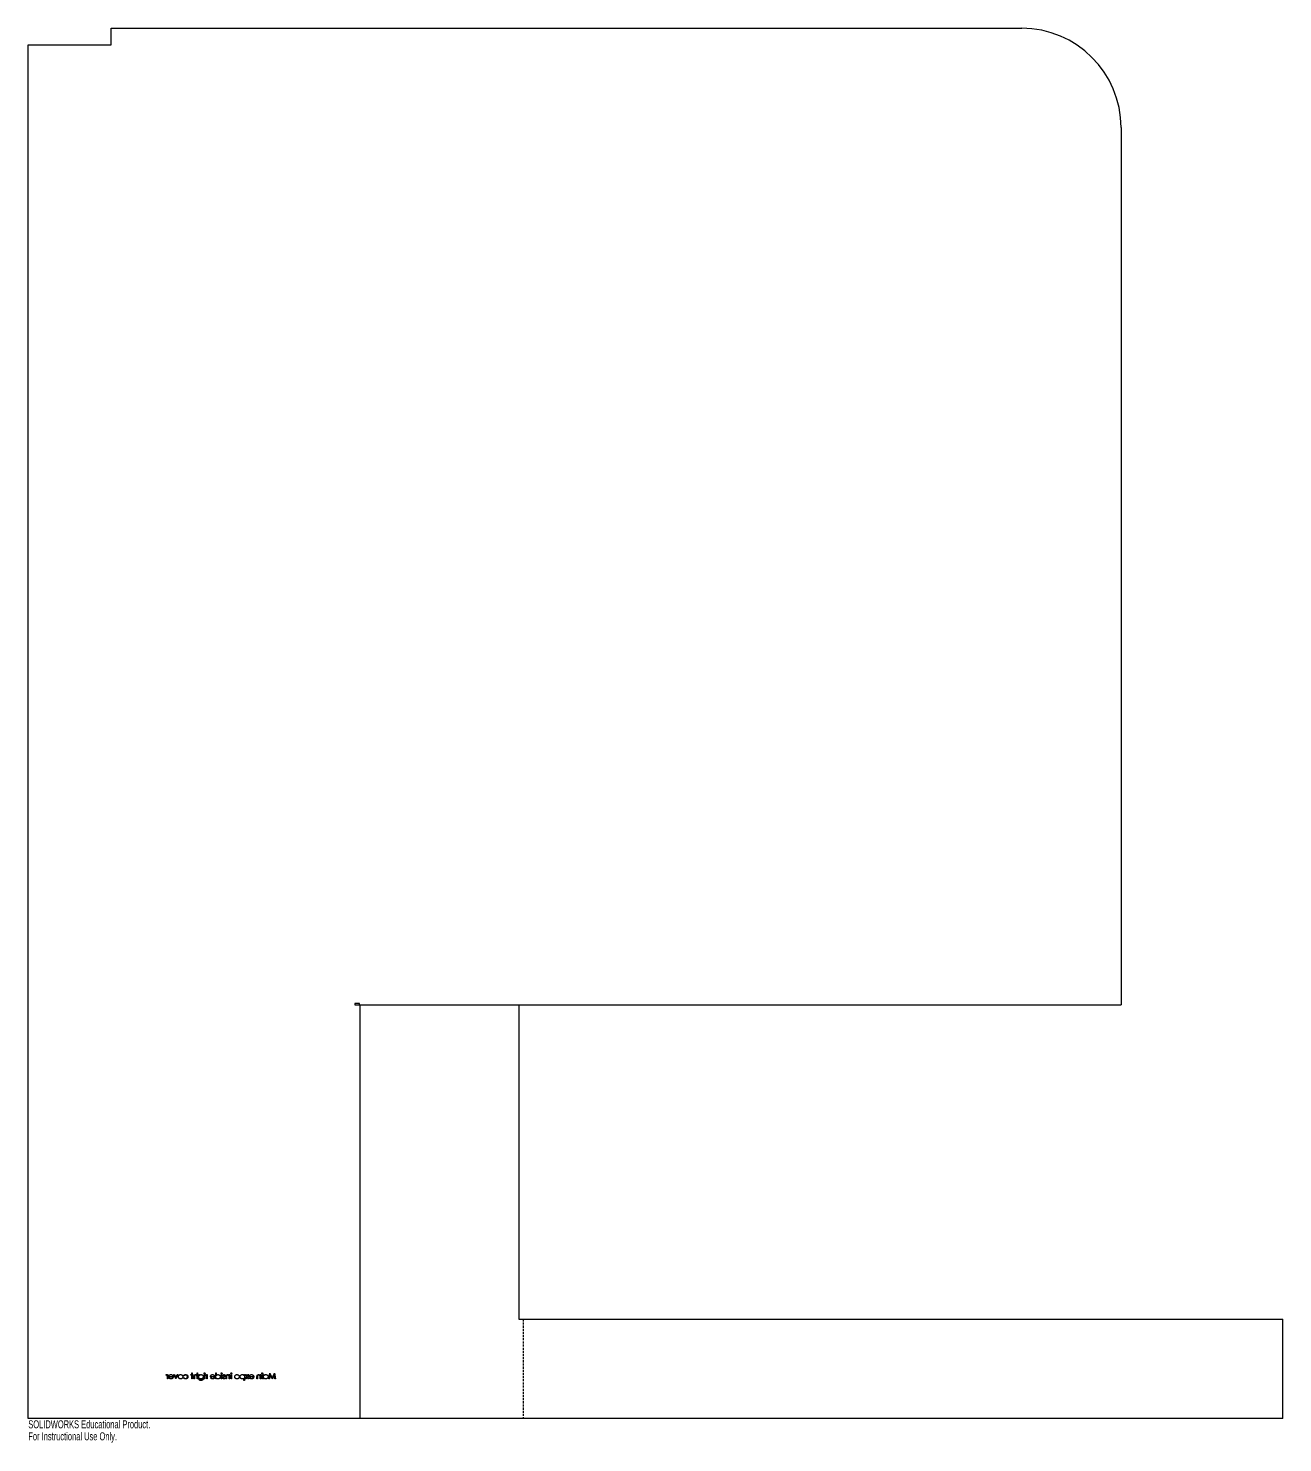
# Model space of a CAD drawing. Header units: millimetres. Extents: x -660 to 98, y -15 to 840.
import ezdxf

# ---------------------------------------------------------------- set-up
doc = ezdxf.new("R2010")
doc.units = ezdxf.units.MM
doc.linetypes.add('HIDDEN', pattern=[1.905, 1.27, -0.635])
doc.styles.add('SLDTEXTSTYLE0', font='TXT', dxfattribs={"width": 0.7})

msp = doc.modelspace()

# ---------------------------------------------------------------- linework, layer by layer
at = {"color": 7, "linetype": 'Continuous', "lineweight": 25}
for p, q in [((-610, 830), (-610, 840)), ((-610, 840), (-60, 840)), ((-660, 0), (-660, 830)), ((-660, 830), (-610, 830)), ((0, 780), (0, 250)), ((-460, 250.75), (-462.75, 250.75)), ((-462.75, 250.75), (-462.75, 250)), ((-462.75, 250), (0, 250)), ((-460, 250), (-460, 250.75)), ((-363.68, 250), (-363.68, 60)), ((-363.68, 60), (97.64, 60)), ((97.64, 0), (97.64, 60)), ((-576.71, 26.24), (-576.88, 26.51)), ((-575.98, 26.55), (-575.67, 26.55)), ((-575.98, 26.18), (-575.98, 26.55)), ((-575.67, 26.55), (-575.67, 24)), ((-572.08, 26.55), (-571.74, 26.55)), ((-570.91, 24), (-572.08, 26.55)), ((-571.74, 26.55), (-570.89, 24.69)), ((-570.89, 24.69), (-570.04, 26.55)), ((-569.7, 26.55), (-570.87, 24)), ((-570.04, 26.55), (-569.7, 26.55)), ((-565.89, 25.84), (-566.16, 26)), ((-561.76, 26.55), (-561.31, 26.55)), ((-561.76, 26.24), (-561.76, 26.55)), ((-561.31, 26.24), (-561.76, 26.24)), ((-561.31, 27.59), (-561, 27.59)), ((-561.31, 26.55), (-561.31, 27.59)), ((-561.31, 24), (-561.31, 26.24)), ((-561, 27.59), (-561, 26.55)), ((-561, 26.55), (-560.55, 26.55)), ((-561, 26.24), (-561, 24)), ((-560.55, 26.24), (-561, 26.24)), ((-560.55, 26.55), (-560.55, 26.24)), ((-558.04, 27.59), (-557.72, 27.59)), ((-558.04, 26.07), (-558.04, 27.59)), ((-557.72, 27.59), (-557.72, 24)), ((-557, 26.55), (-556.69, 26.55)), ((-557, 24.53), (-557, 26.55)), ((-556.69, 26.55), (-556.69, 26.11)), ((-553.68, 26.55), (-553.37, 26.55)), ((-553.68, 24), (-553.68, 26.55)), ((-553.37, 26.55), (-553.37, 24)), ((-552.93, 26.24), (-553.1, 26.51)), ((-552.2, 26.55), (-551.89, 26.55)), ((-552.2, 26.18), (-552.2, 26.55)), ((-551.89, 26.55), (-551.89, 24)), ((-546.77, 24), (-546.77, 27.59)), ((-546.77, 27.59), (-546.46, 27.59)), ((-546.46, 27.59), (-546.46, 26.06)), ((-543.41, 26.55), (-543.09, 26.55)), ((-543.41, 24), (-543.41, 26.55)), ((-543.09, 26.55), (-543.09, 24)), ((-542.25, 26.02), (-542.46, 26.24)), ((-538.61, 26.55), (-538.29, 26.55)), ((-538.61, 26.09), (-538.61, 26.55)), ((-538.29, 26.55), (-538.29, 24)), ((-537.53, 26.55), (-537.21, 26.55)), ((-537.53, 24), (-537.53, 26.55)), ((-537.21, 26.55), (-537.21, 24)), ((-529.72, 26.55), (-529.41, 26.55)), ((-529.72, 26.08), (-529.72, 26.55)), ((-529.41, 26.55), (-529.41, 23.05)), ((-528.91, 26.55), (-528.54, 26.55)), ((-528.07, 25.37), (-528.91, 26.55)), ((-528.54, 26.55), (-527.88, 25.63)), ((-527.88, 25.63), (-527.22, 26.55)), ((-526.85, 26.55), (-527.69, 25.37)), ((-527.22, 26.55), (-526.85, 26.55)), ((-519.94, 26.55), (-519.62, 26.55)), ((-519.94, 26.09), (-519.94, 26.55)), ((-519.62, 26.55), (-519.62, 24)), ((-518.86, 26.55), (-518.55, 26.55)), ((-518.86, 24), (-518.86, 26.55)), ((-518.55, 26.55), (-518.55, 24)), ((-517.87, 24), (-517.87, 26.55)), ((-517.87, 26.55), (-517.56, 26.55)), ((-517.56, 26.55), (-517.56, 26.08)), ((-514.64, 24), (-514.18, 27.5)), ((-513.99, 26.52), (-514.33, 24)), ((-514.18, 27.5), (-514.13, 27.5)), ((-514.13, 27.5), (-512.69, 24.63)), ((-512.73, 24), (-513.99, 26.52)), ((-512.69, 24.63), (-511.25, 27.5)), ((-511.39, 26.52), (-512.66, 24)), ((-511.06, 24), (-511.39, 26.52)), ((-511.25, 27.5), (-511.2, 27.5)), ((-511.2, 27.5), (-510.74, 24)), ((-575.98, 24), (-575.98, 24.86)), ((-575.67, 24), (-575.98, 24)), ((-572.84, 25.21), (-575.13, 25.21)), ((-575, 24.66), (-574.72, 24.8)), ((-570.87, 24), (-570.91, 24)), ((-566.16, 24.54), (-565.89, 24.72)), ((-561, 24), (-561.31, 24)), ((-559.96, 24), (-559.96, 25.3)), ((-559.65, 24), (-559.96, 24)), ((-559.65, 25.2), (-559.65, 24)), ((-558.04, 24), (-558.04, 24.92)), ((-557.72, 24), (-558.04, 24)), ((-556.69, 24.49), (-556.69, 24.35)), ((-554.71, 23.82), (-554.4, 23.82)), ((-553.37, 24), (-553.68, 24)), ((-552.2, 24), (-552.2, 24.86)), ((-551.89, 24), (-552.2, 24)), ((-547.71, 25.21), (-550, 25.21)), ((-549.87, 24.66), (-549.59, 24.8)), ((-546.46, 24), (-546.77, 24)), ((-546.46, 24.44), (-546.46, 24)), ((-543.09, 24), (-543.41, 24)), ((-541.24, 24.54), (-541.03, 24.3)), ((-540.54, 24), (-540.54, 25.3)), ((-540.22, 24), (-540.54, 24)), ((-540.22, 25.2), (-540.22, 24)), ((-538.61, 24), (-538.61, 24.92)), ((-538.29, 24), (-538.61, 24)), ((-537.21, 24), (-537.53, 24)), ((-529.72, 23.05), (-529.72, 24.46)), ((-529.41, 23.05), (-529.72, 23.05)), ((-529.05, 24), (-528.07, 25.37)), ((-528.67, 24), (-529.05, 24)), ((-527.88, 25.11), (-528.67, 24)), ((-527.09, 24), (-527.88, 25.11)), ((-527.69, 25.37), (-526.71, 24)), ((-526.71, 24), (-527.09, 24)), ((-524.16, 25.21), (-526.45, 25.21)), ((-526.31, 24.66), (-526.03, 24.8)), ((-521.87, 24), (-521.87, 25.3)), ((-521.55, 24), (-521.87, 24)), ((-521.55, 25.2), (-521.55, 24)), ((-519.94, 24), (-519.94, 24.92)), ((-519.62, 24), (-519.94, 24)), ((-518.55, 24), (-518.86, 24)), ((-517.56, 24), (-517.87, 24)), ((-517.56, 24.44), (-517.56, 24)), ((-514.33, 24), (-514.64, 24)), ((-512.66, 24), (-512.73, 24)), ((-510.74, 24), (-511.06, 24)), ((97.64, 0), (-660, 0))]:
    msp.add_line(p, q, dxfattribs=at)
at = {"color": 7, "linetype": 'Continuous'}
msp.add_line((-459.84, 250), (-459.84, 0), dxfattribs=at)
at = {"color": 7, "linetype": 'HIDDEN'}
msp.add_line((-361.02, 60), (-361.02, 0), dxfattribs=at)
at = {"color": 7, "linetype": 'Continuous', "lineweight": 25}
msp.add_arc((-60, 780), 60, 0, 90, dxfattribs=at)
for points, knots in [([(-576.88, 26.51), (-576.84, 26.54), (-576.75, 26.58), (-576.65, 26.6), (-576.61, 26.6)], [0, 0, 0, 0, 0.536477, 1, 1, 1, 1]), ([(-576.55, 26.29), (-576.57, 26.29), (-576.63, 26.28), (-576.68, 26.25), (-576.71, 26.24)], [0, 0, 0, 0, 0.43977, 1, 1, 1, 1]), ([(-576.61, 26.6), (-576.55, 26.6), (-576.47, 26.59), (-576.36, 26.54), (-576.28, 26.5), (-576.2, 26.44), (-576.09, 26.34), (-576.03, 26.25), (-575.98, 26.18)], [0, 0, 0, 0, 0.213886, 0.324683, 0.439459, 0.561633, 0.693888, 1, 1, 1, 1]), ([(-576.04, 25.73), (-576.05, 25.78), (-576.07, 25.84), (-576.1, 25.92), (-576.13, 25.98), (-576.16, 26.03), (-576.19, 26.07), (-576.22, 26.12), (-576.26, 26.16), (-576.32, 26.21), (-576.42, 26.27), (-576.5, 26.29), (-576.55, 26.29)], [0, 0, 0, 0, 0.171717, 0.250668, 0.325882, 0.396881, 0.463575, 0.52807, 0.589688, 0.704809, 0.808662, 1, 1, 1, 1]), ([(-575.98, 24.86), (-575.98, 24.96), (-575.99, 25.1), (-575.99, 25.29), (-576, 25.4), (-576, 25.5), (-576.02, 25.61), (-576.03, 25.69), (-576.04, 25.73)], [0, 0, 0, 0, 0.343762, 0.491834, 0.624109, 0.7414, 0.843062, 1, 1, 1, 1]), ([(-575.13, 25.21), (-575.13, 25.29), (-575.12, 25.42), (-575.09, 25.58), (-575.06, 25.7), (-575.02, 25.81), (-574.96, 25.94), (-574.9, 26.04), (-574.85, 26.1)], [0, 0, 0, 0, 0.270382, 0.39846, 0.52275, 0.643826, 0.763745, 1, 1, 1, 1]), ([(-574.85, 26.1), (-574.79, 26.18), (-574.69, 26.29), (-574.53, 26.41), (-574.4, 26.48), (-574.27, 26.53), (-574.08, 26.59), (-573.93, 26.6), (-573.82, 26.6)], [0, 0, 0, 0, 0.255257, 0.377248, 0.497742, 0.61812, 0.740967, 1, 1, 1, 1]), ([(-573.82, 26.6), (-573.72, 26.6), (-573.58, 26.59), (-573.39, 26.54), (-573.26, 26.48), (-573.14, 26.42), (-572.98, 26.3), (-572.88, 26.2), (-572.82, 26.12)], [0, 0, 0, 0, 0.260241, 0.383675, 0.50466, 0.625357, 0.746411, 1, 1, 1, 1]), ([(-572.82, 26.12), (-572.78, 26.06), (-572.71, 25.97), (-572.64, 25.83), (-572.6, 25.72), (-572.57, 25.61), (-572.54, 25.46), (-572.53, 25.35), (-572.53, 25.27)], [0, 0, 0, 0, 0.253422, 0.376704, 0.499449, 0.622572, 0.746232, 1, 1, 1, 1]), ([(-569.34, 25.27), (-569.34, 25.35), (-569.33, 25.48), (-569.3, 25.64), (-569.26, 25.76), (-569.21, 25.87), (-569.13, 26.02), (-569.05, 26.12), (-568.99, 26.18)], [0, 0, 0, 0, 0.255435, 0.378632, 0.501466, 0.623494, 0.746166, 1, 1, 1, 1]), ([(-568.99, 26.18), (-568.93, 26.25), (-568.83, 26.34), (-568.68, 26.44), (-568.56, 26.5), (-568.43, 26.54), (-568.25, 26.59), (-568.11, 26.6), (-568.02, 26.6)], [0, 0, 0, 0, 0.253129, 0.375307, 0.496196, 0.617866, 0.741668, 1, 1, 1, 1]), ([(-568.02, 26.6), (-567.93, 26.6), (-567.79, 26.59), (-567.61, 26.54), (-567.48, 26.5), (-567.36, 26.44), (-567.21, 26.34), (-567.11, 26.25), (-567.05, 26.18)], [0, 0, 0, 0, 0.258712, 0.382089, 0.503564, 0.625181, 0.747287, 1, 1, 1, 1]), ([(-567.05, 26.18), (-566.99, 26.11), (-566.91, 26.01), (-566.83, 25.87), (-566.78, 25.76), (-566.74, 25.64), (-566.71, 25.48), (-566.7, 25.35), (-566.7, 25.27)], [0, 0, 0, 0, 0.253759, 0.377286, 0.498912, 0.621321, 0.744762, 1, 1, 1, 1]), ([(-566.16, 26), (-566.12, 26.06), (-566.06, 26.15), (-565.96, 26.25), (-565.88, 26.32), (-565.79, 26.38), (-565.69, 26.43), (-565.59, 26.48), (-565.48, 26.52), (-565.36, 26.56), (-565.19, 26.59), (-565.07, 26.6), (-564.99, 26.6)], [0, 0, 0, 0, 0.158563, 0.234587, 0.309802, 0.386398, 0.466024, 0.549934, 0.637951, 0.72809, 0.817919, 1, 1, 1, 1]), ([(-564.96, 26.29), (-565.06, 26.29), (-565.19, 26.27), (-565.37, 26.23), (-565.49, 26.18), (-565.6, 26.11), (-565.75, 26.01), (-565.84, 25.91), (-565.89, 25.84)], [0, 0, 0, 0, 0.26153, 0.385391, 0.506636, 0.626494, 0.747416, 1, 1, 1, 1]), ([(-564.99, 26.6), (-564.92, 26.6), (-564.82, 26.59), (-564.69, 26.58), (-564.6, 26.56), (-564.51, 26.53), (-564.42, 26.5), (-564.34, 26.47), (-564.25, 26.42), (-564.18, 26.38), (-564.1, 26.33), (-564.03, 26.27), (-563.96, 26.21), (-563.9, 26.15), (-563.84, 26.08), (-563.79, 26.01), (-563.74, 25.94), (-563.7, 25.86), (-563.66, 25.78), (-563.63, 25.69), (-563.6, 25.61), (-563.58, 25.52), (-563.56, 25.4), (-563.55, 25.32), (-563.55, 25.26)], [0, 0, 0, 0, 0.090405, 0.134022, 0.177193, 0.219957, 0.262249, 0.304554, 0.346762, 0.38863, 0.430157, 0.470985, 0.511317, 0.551813, 0.592449, 0.633145, 0.67459, 0.715827, 0.756474, 0.796993, 0.837169, 0.877364, 0.917864, 1, 1, 1, 1]), ([(-563.87, 25.28), (-563.87, 25.35), (-563.88, 25.45), (-563.91, 25.58), (-563.95, 25.67), (-563.99, 25.76), (-564.04, 25.84), (-564.11, 25.92), (-564.18, 25.99), (-564.26, 26.06), (-564.35, 26.12), (-564.44, 26.17), (-564.53, 26.21), (-564.63, 26.25), (-564.78, 26.28), (-564.89, 26.28), (-564.96, 26.29)], [0, 0, 0, 0, 0.122282, 0.181243, 0.239687, 0.298403, 0.358078, 0.419262, 0.482458, 0.54645, 0.609183, 0.671752, 0.734538, 0.798031, 0.863079, 1, 1, 1, 1]), ([(-559.96, 25.3), (-559.97, 25.38), (-559.96, 25.5), (-559.95, 25.65), (-559.94, 25.75), (-559.92, 25.84), (-559.91, 25.93), (-559.88, 26), (-559.85, 26.09), (-559.8, 26.18), (-559.72, 26.29), (-559.63, 26.38), (-559.53, 26.46), (-559.41, 26.52), (-559.24, 26.58), (-559.1, 26.6), (-559.01, 26.6)], [0, 0, 0, 0, 0.132087, 0.191021, 0.24592, 0.296224, 0.341952, 0.384088, 0.422136, 0.493304, 0.563206, 0.63308, 0.704503, 0.776546, 0.848845, 1, 1, 1, 1]), ([(-559.61, 25.78), (-559.62, 25.75), (-559.63, 25.7), (-559.64, 25.63), (-559.64, 25.56), (-559.65, 25.48), (-559.65, 25.36), (-559.65, 25.27), (-559.65, 25.2)], [0, 0, 0, 0, 0.158532, 0.259944, 0.376688, 0.510129, 0.657859, 1, 1, 1, 1]), ([(-558.95, 26.29), (-559.03, 26.29), (-559.15, 26.27), (-559.3, 26.22), (-559.39, 26.16), (-559.47, 26.09), (-559.55, 25.97), (-559.59, 25.86), (-559.61, 25.78)], [0, 0, 0, 0, 0.270113, 0.390134, 0.505621, 0.620362, 0.738046, 1, 1, 1, 1]), ([(-559.01, 26.6), (-558.92, 26.6), (-558.78, 26.58), (-558.6, 26.53), (-558.48, 26.47), (-558.36, 26.4), (-558.2, 26.27), (-558.1, 26.16), (-558.04, 26.07)], [0, 0, 0, 0, 0.240031, 0.358466, 0.477445, 0.599316, 0.726004, 1, 1, 1, 1]), ([(-558.08, 25.61), (-558.1, 25.66), (-558.12, 25.72), (-558.16, 25.81), (-558.2, 25.87), (-558.24, 25.93), (-558.29, 25.99), (-558.35, 26.04), (-558.4, 26.09), (-558.46, 26.14), (-558.53, 26.18), (-558.59, 26.21), (-558.66, 26.24), (-558.73, 26.26), (-558.83, 26.28), (-558.9, 26.29), (-558.95, 26.29)], [0, 0, 0, 0, 0.123949, 0.184879, 0.245732, 0.307228, 0.369424, 0.432255, 0.497343, 0.56215, 0.625757, 0.687484, 0.749637, 0.810916, 0.873306, 1, 1, 1, 1]), ([(-556.69, 26.11), (-556.62, 26.19), (-556.51, 26.31), (-556.34, 26.43), (-556.21, 26.49), (-556.09, 26.54), (-555.91, 26.59), (-555.77, 26.6), (-555.68, 26.6)], [0, 0, 0, 0, 0.283671, 0.410856, 0.529641, 0.645245, 0.761238, 1, 1, 1, 1]), ([(-555.68, 26.6), (-555.62, 26.6), (-555.53, 26.59), (-555.42, 26.58), (-555.34, 26.56), (-555.26, 26.53), (-555.18, 26.5), (-555.1, 26.46), (-555.02, 26.42), (-554.94, 26.38), (-554.87, 26.33), (-554.8, 26.27), (-554.74, 26.21), (-554.68, 26.15), (-554.63, 26.09), (-554.58, 26.02), (-554.53, 25.94), (-554.49, 25.86), (-554.45, 25.79), (-554.42, 25.71), (-554.4, 25.62), (-554.38, 25.54), (-554.36, 25.43), (-554.36, 25.34), (-554.36, 25.28)], [0, 0, 0, 0, 0.082554, 0.123772, 0.164784, 0.205935, 0.247533, 0.289677, 0.332567, 0.37545, 0.417751, 0.459447, 0.500927, 0.54239, 0.583775, 0.625524, 0.66783, 0.710122, 0.751509, 0.79279, 0.833842, 0.874931, 0.916095, 1, 1, 1, 1]), ([(-553.82, 27.36), (-553.82, 27.4), (-553.81, 27.45), (-553.77, 27.51), (-553.73, 27.55), (-553.69, 27.59), (-553.62, 27.62), (-553.56, 27.63), (-553.52, 27.63)], [0, 0, 0, 0, 0.24077, 0.361368, 0.48802, 0.615659, 0.741716, 1, 1, 1, 1]), ([(-553.52, 27.09), (-553.56, 27.09), (-553.62, 27.1), (-553.69, 27.14), (-553.73, 27.17), (-553.77, 27.21), (-553.81, 27.27), (-553.82, 27.33), (-553.82, 27.36)], [0, 0, 0, 0, 0.25985, 0.386671, 0.515083, 0.642503, 0.762454, 1, 1, 1, 1]), ([(-553.52, 27.63), (-553.49, 27.63), (-553.43, 27.62), (-553.36, 27.59), (-553.32, 27.55), (-553.28, 27.51), (-553.24, 27.45), (-553.23, 27.4), (-553.23, 27.36)], [0, 0, 0, 0, 0.255106, 0.381885, 0.510255, 0.636563, 0.757851, 1, 1, 1, 1]), ([(-553.23, 27.36), (-553.23, 27.33), (-553.24, 27.27), (-553.28, 27.21), (-553.32, 27.17), (-553.36, 27.14), (-553.43, 27.1), (-553.49, 27.09), (-553.52, 27.09)], [0, 0, 0, 0, 0.238915, 0.359557, 0.486635, 0.615787, 0.743339, 1, 1, 1, 1]), ([(-553.1, 26.51), (-553.05, 26.54), (-552.97, 26.58), (-552.87, 26.6), (-552.83, 26.6)], [0, 0, 0, 0, 0.536477, 1, 1, 1, 1]), ([(-552.77, 26.29), (-552.79, 26.29), (-552.85, 26.28), (-552.9, 26.25), (-552.93, 26.24)], [0, 0, 0, 0, 0.43977, 1, 1, 1, 1]), ([(-552.83, 26.6), (-552.77, 26.6), (-552.68, 26.59), (-552.58, 26.54), (-552.5, 26.5), (-552.42, 26.44), (-552.31, 26.34), (-552.24, 26.25), (-552.2, 26.18)], [0, 0, 0, 0, 0.213886, 0.324683, 0.439459, 0.561633, 0.693888, 1, 1, 1, 1]), ([(-552.26, 25.73), (-552.27, 25.78), (-552.29, 25.84), (-552.32, 25.92), (-552.35, 25.98), (-552.38, 26.03), (-552.41, 26.07), (-552.44, 26.12), (-552.48, 26.16), (-552.54, 26.21), (-552.64, 26.27), (-552.71, 26.29), (-552.77, 26.29)], [0, 0, 0, 0, 0.171717, 0.250668, 0.325882, 0.396881, 0.463575, 0.52807, 0.589688, 0.704809, 0.808662, 1, 1, 1, 1]), ([(-552.2, 24.86), (-552.2, 24.96), (-552.2, 25.1), (-552.21, 25.29), (-552.22, 25.4), (-552.22, 25.5), (-552.23, 25.61), (-552.25, 25.69), (-552.26, 25.73)], [0, 0, 0, 0, 0.343762, 0.491834, 0.624109, 0.7414, 0.843062, 1, 1, 1, 1]), ([(-550, 25.21), (-550, 25.29), (-549.99, 25.42), (-549.96, 25.58), (-549.93, 25.7), (-549.89, 25.81), (-549.83, 25.94), (-549.77, 26.04), (-549.72, 26.1)], [0, 0, 0, 0, 0.270382, 0.39846, 0.52275, 0.643826, 0.763745, 1, 1, 1, 1]), ([(-549.72, 26.1), (-549.66, 26.18), (-549.56, 26.29), (-549.4, 26.41), (-549.28, 26.48), (-549.14, 26.53), (-548.95, 26.59), (-548.8, 26.6), (-548.69, 26.6)], [0, 0, 0, 0, 0.255257, 0.377248, 0.497742, 0.61812, 0.740967, 1, 1, 1, 1]), ([(-548.69, 26.6), (-548.6, 26.6), (-548.45, 26.59), (-548.26, 26.54), (-548.13, 26.48), (-548.01, 26.42), (-547.85, 26.3), (-547.76, 26.2), (-547.69, 26.12)], [0, 0, 0, 0, 0.260241, 0.383675, 0.50466, 0.625357, 0.746411, 1, 1, 1, 1]), ([(-547.69, 26.12), (-547.65, 26.06), (-547.58, 25.97), (-547.51, 25.83), (-547.47, 25.72), (-547.44, 25.61), (-547.41, 25.46), (-547.4, 25.35), (-547.4, 25.27)], [0, 0, 0, 0, 0.253422, 0.376704, 0.499449, 0.622572, 0.746232, 1, 1, 1, 1]), ([(-546.46, 26.06), (-546.39, 26.14), (-546.29, 26.26), (-546.13, 26.39), (-546, 26.47), (-545.87, 26.53), (-545.68, 26.58), (-545.53, 26.6), (-545.42, 26.6)], [0, 0, 0, 0, 0.261489, 0.385247, 0.505898, 0.62579, 0.747015, 1, 1, 1, 1]), ([(-545.42, 26.6), (-545.33, 26.6), (-545.2, 26.59), (-545.03, 26.55), (-544.91, 26.5), (-544.79, 26.45), (-544.68, 26.38), (-544.57, 26.31), (-544.47, 26.21), (-544.38, 26.12), (-544.3, 26.01), (-544.23, 25.9), (-544.18, 25.79), (-544.13, 25.67), (-544.09, 25.5), (-544.08, 25.37), (-544.08, 25.28)], [0, 0, 0, 0, 0.128369, 0.190418, 0.251921, 0.313274, 0.375086, 0.438389, 0.503209, 0.567967, 0.630868, 0.691997, 0.752426, 0.813096, 0.873921, 1, 1, 1, 1]), ([(-543.54, 27.36), (-543.54, 27.4), (-543.53, 27.45), (-543.49, 27.51), (-543.46, 27.55), (-543.41, 27.59), (-543.34, 27.62), (-543.29, 27.63), (-543.25, 27.63)], [0, 0, 0, 0, 0.24077, 0.361368, 0.48802, 0.615659, 0.741716, 1, 1, 1, 1]), ([(-543.25, 27.09), (-543.29, 27.09), (-543.34, 27.1), (-543.41, 27.14), (-543.46, 27.17), (-543.49, 27.21), (-543.53, 27.27), (-543.54, 27.33), (-543.54, 27.36)], [0, 0, 0, 0, 0.25985, 0.386671, 0.515083, 0.642503, 0.762454, 1, 1, 1, 1]), ([(-543.25, 27.63), (-543.21, 27.63), (-543.15, 27.62), (-543.09, 27.59), (-543.04, 27.55), (-543.01, 27.51), (-542.97, 27.45), (-542.96, 27.4), (-542.96, 27.36)], [0, 0, 0, 0, 0.255106, 0.381885, 0.510255, 0.636563, 0.757851, 1, 1, 1, 1]), ([(-542.96, 27.36), (-542.96, 27.33), (-542.97, 27.27), (-543.01, 27.21), (-543.04, 27.17), (-543.09, 27.14), (-543.15, 27.1), (-543.21, 27.09), (-543.25, 27.09)], [0, 0, 0, 0, 0.238915, 0.359557, 0.486635, 0.615787, 0.743339, 1, 1, 1, 1]), ([(-542.46, 26.24), (-542.41, 26.29), (-542.33, 26.37), (-542.22, 26.46), (-542.14, 26.51), (-542.06, 26.55), (-541.95, 26.59), (-541.86, 26.6), (-541.81, 26.6)], [0, 0, 0, 0, 0.297288, 0.430939, 0.555548, 0.673873, 0.786588, 1, 1, 1, 1]), ([(-541.81, 26.29), (-541.85, 26.29), (-541.9, 26.28), (-541.97, 26.25), (-542.03, 26.22), (-542.09, 26.18), (-542.16, 26.12), (-542.22, 26.06), (-542.25, 26.02)], [0, 0, 0, 0, 0.206666, 0.316475, 0.434037, 0.558691, 0.694964, 1, 1, 1, 1]), ([(-541.93, 25.45), (-541.89, 25.47), (-541.83, 25.5), (-541.75, 25.55), (-541.7, 25.59), (-541.66, 25.62), (-541.61, 25.66), (-541.58, 25.69), (-541.56, 25.71)], [0, 0, 0, 0, 0.323879, 0.466432, 0.597783, 0.716018, 0.82244, 1, 1, 1, 1]), ([(-541.81, 26.6), (-541.76, 26.6), (-541.7, 26.59), (-541.61, 26.57), (-541.55, 26.55), (-541.5, 26.53), (-541.44, 26.49), (-541.39, 26.45), (-541.35, 26.41), (-541.3, 26.36), (-541.27, 26.31), (-541.23, 26.25), (-541.21, 26.19), (-541.19, 26.13), (-541.17, 26.04), (-541.16, 25.97), (-541.16, 25.93)], [0, 0, 0, 0, 0.129116, 0.190614, 0.251235, 0.31109, 0.371186, 0.432119, 0.494921, 0.557364, 0.619127, 0.680272, 0.741387, 0.803493, 0.866956, 1, 1, 1, 1]), ([(-541.48, 25.94), (-541.48, 25.99), (-541.49, 26.05), (-541.53, 26.13), (-541.57, 26.18), (-541.62, 26.23), (-541.7, 26.27), (-541.77, 26.29), (-541.81, 26.29)], [0, 0, 0, 0, 0.248972, 0.371496, 0.501489, 0.630834, 0.754099, 1, 1, 1, 1]), ([(-541.56, 25.71), (-541.54, 25.74), (-541.49, 25.82), (-541.48, 25.9), (-541.48, 25.94)], [0, 0, 0, 0, 0.520597, 1, 1, 1, 1]), ([(-541.16, 25.93), (-541.16, 25.86), (-541.18, 25.72), (-541.24, 25.59), (-541.28, 25.53)], [0, 0, 0, 0, 0.507409, 1, 1, 1, 1]), ([(-540.54, 25.3), (-540.54, 25.38), (-540.53, 25.5), (-540.52, 25.65), (-540.51, 25.75), (-540.49, 25.84), (-540.48, 25.92), (-540.45, 26), (-540.42, 26.09), (-540.37, 26.18), (-540.29, 26.29), (-540.2, 26.38), (-540.1, 26.46), (-539.98, 26.52), (-539.81, 26.58), (-539.67, 26.6), (-539.58, 26.6)], [0, 0, 0, 0, 0.131726, 0.190668, 0.245197, 0.295509, 0.341244, 0.383386, 0.42144, 0.492956, 0.562869, 0.633024, 0.704457, 0.776512, 0.848822, 1, 1, 1, 1]), ([(-540.18, 25.78), (-540.19, 25.75), (-540.2, 25.7), (-540.21, 25.63), (-540.21, 25.56), (-540.22, 25.48), (-540.22, 25.36), (-540.22, 25.27), (-540.22, 25.2)], [0, 0, 0, 0, 0.158517, 0.25992, 0.376746, 0.510174, 0.65789, 1, 1, 1, 1]), ([(-539.52, 26.29), (-539.61, 26.29), (-539.72, 26.27), (-539.87, 26.22), (-539.96, 26.16), (-540.04, 26.09), (-540.13, 25.97), (-540.17, 25.86), (-540.18, 25.78)], [0, 0, 0, 0, 0.270019, 0.390719, 0.506822, 0.621524, 0.739167, 1, 1, 1, 1]), ([(-539.58, 26.6), (-539.49, 26.6), (-539.35, 26.59), (-539.17, 26.53), (-539.05, 26.48), (-538.93, 26.41), (-538.77, 26.29), (-538.67, 26.18), (-538.61, 26.09)], [0, 0, 0, 0, 0.243411, 0.36189, 0.48007, 0.601012, 0.726431, 1, 1, 1, 1]), ([(-538.65, 25.61), (-538.67, 25.66), (-538.69, 25.72), (-538.73, 25.81), (-538.77, 25.87), (-538.81, 25.93), (-538.86, 25.99), (-538.92, 26.04), (-538.97, 26.09), (-539.03, 26.14), (-539.1, 26.18), (-539.16, 26.21), (-539.23, 26.24), (-539.3, 26.26), (-539.4, 26.28), (-539.47, 26.29), (-539.52, 26.29)], [0, 0, 0, 0, 0.123883, 0.184782, 0.245602, 0.307065, 0.369229, 0.432026, 0.49708, 0.561852, 0.625426, 0.687649, 0.74977, 0.811016, 0.873373, 1, 1, 1, 1]), ([(-537.66, 27.36), (-537.66, 27.4), (-537.65, 27.45), (-537.62, 27.51), (-537.58, 27.55), (-537.53, 27.59), (-537.47, 27.62), (-537.41, 27.63), (-537.37, 27.63)], [0, 0, 0, 0, 0.24077, 0.361368, 0.48802, 0.615659, 0.741716, 1, 1, 1, 1]), ([(-537.37, 27.09), (-537.41, 27.09), (-537.47, 27.1), (-537.53, 27.14), (-537.58, 27.17), (-537.62, 27.21), (-537.65, 27.27), (-537.66, 27.33), (-537.66, 27.36)], [0, 0, 0, 0, 0.25985, 0.386671, 0.515083, 0.642503, 0.762454, 1, 1, 1, 1]), ([(-537.37, 27.63), (-537.33, 27.63), (-537.28, 27.62), (-537.21, 27.59), (-537.16, 27.55), (-537.13, 27.51), (-537.09, 27.45), (-537.08, 27.4), (-537.08, 27.36)], [0, 0, 0, 0, 0.255106, 0.381885, 0.510255, 0.636563, 0.757851, 1, 1, 1, 1]), ([(-537.08, 27.36), (-537.08, 27.33), (-537.09, 27.27), (-537.13, 27.21), (-537.16, 27.17), (-537.21, 27.14), (-537.28, 27.1), (-537.33, 27.09), (-537.37, 27.09)], [0, 0, 0, 0, 0.238915, 0.359557, 0.486635, 0.615787, 0.743339, 1, 1, 1, 1]), ([(-535.29, 25.27), (-535.28, 25.35), (-535.28, 25.48), (-535.24, 25.64), (-535.2, 25.76), (-535.15, 25.87), (-535.07, 26.02), (-534.99, 26.12), (-534.93, 26.18)], [0, 0, 0, 0, 0.255435, 0.378632, 0.501466, 0.623494, 0.746166, 1, 1, 1, 1]), ([(-534.93, 26.18), (-534.87, 26.25), (-534.77, 26.34), (-534.62, 26.44), (-534.5, 26.5), (-534.37, 26.54), (-534.2, 26.59), (-534.06, 26.6), (-533.96, 26.6)], [0, 0, 0, 0, 0.253129, 0.375307, 0.496196, 0.617866, 0.741668, 1, 1, 1, 1]), ([(-533.96, 26.6), (-533.87, 26.6), (-533.73, 26.59), (-533.55, 26.54), (-533.42, 26.5), (-533.3, 26.44), (-533.15, 26.34), (-533.05, 26.25), (-532.99, 26.18)], [0, 0, 0, 0, 0.258712, 0.382089, 0.503564, 0.625181, 0.747287, 1, 1, 1, 1]), ([(-532.99, 26.18), (-532.93, 26.11), (-532.85, 26.01), (-532.77, 25.87), (-532.72, 25.76), (-532.68, 25.64), (-532.65, 25.48), (-532.64, 25.35), (-532.64, 25.27)], [0, 0, 0, 0, 0.253759, 0.377286, 0.498912, 0.621321, 0.744762, 1, 1, 1, 1]), ([(-532.1, 25.28), (-532.1, 25.37), (-532.09, 25.5), (-532.05, 25.67), (-532, 25.79), (-531.95, 25.9), (-531.88, 26.01), (-531.8, 26.12), (-531.71, 26.21), (-531.61, 26.31), (-531.5, 26.38), (-531.39, 26.45), (-531.27, 26.5), (-531.15, 26.55), (-530.98, 26.59), (-530.84, 26.6), (-530.75, 26.6)], [0, 0, 0, 0, 0.126015, 0.186809, 0.247448, 0.307846, 0.369121, 0.43199, 0.496715, 0.561502, 0.624773, 0.686554, 0.747875, 0.809347, 0.871364, 1, 1, 1, 1]), ([(-530.75, 26.6), (-530.65, 26.6), (-530.5, 26.59), (-530.31, 26.53), (-530.18, 26.48), (-530.05, 26.41), (-529.89, 26.28), (-529.78, 26.17), (-529.72, 26.08)], [0, 0, 0, 0, 0.253852, 0.374822, 0.494229, 0.613939, 0.736955, 1, 1, 1, 1]), ([(-526.45, 25.21), (-526.44, 25.29), (-526.44, 25.42), (-526.41, 25.58), (-526.37, 25.7), (-526.34, 25.81), (-526.27, 25.94), (-526.21, 26.04), (-526.17, 26.1)], [0, 0, 0, 0, 0.270382, 0.39846, 0.52275, 0.643826, 0.763745, 1, 1, 1, 1]), ([(-526.17, 26.1), (-526.11, 26.18), (-526, 26.29), (-525.84, 26.41), (-525.72, 26.48), (-525.58, 26.53), (-525.39, 26.59), (-525.24, 26.6), (-525.14, 26.6)], [0, 0, 0, 0, 0.255257, 0.377248, 0.497742, 0.61812, 0.740967, 1, 1, 1, 1]), ([(-525.14, 26.6), (-525.04, 26.6), (-524.89, 26.59), (-524.7, 26.54), (-524.57, 26.48), (-524.45, 26.42), (-524.3, 26.3), (-524.2, 26.2), (-524.14, 26.12)], [0, 0, 0, 0, 0.260241, 0.383675, 0.50466, 0.625357, 0.746411, 1, 1, 1, 1]), ([(-524.14, 26.12), (-524.09, 26.06), (-524.02, 25.97), (-523.96, 25.83), (-523.91, 25.72), (-523.88, 25.61), (-523.85, 25.46), (-523.84, 25.35), (-523.84, 25.27)], [0, 0, 0, 0, 0.253422, 0.376704, 0.499449, 0.622572, 0.746232, 1, 1, 1, 1]), ([(-521.87, 25.3), (-521.87, 25.38), (-521.87, 25.5), (-521.85, 25.65), (-521.84, 25.75), (-521.83, 25.84), (-521.81, 25.92), (-521.79, 26), (-521.75, 26.09), (-521.7, 26.18), (-521.63, 26.29), (-521.53, 26.38), (-521.43, 26.46), (-521.31, 26.52), (-521.14, 26.58), (-521, 26.6), (-520.91, 26.6)], [0, 0, 0, 0, 0.131726, 0.190668, 0.245197, 0.295509, 0.341244, 0.383386, 0.42144, 0.492956, 0.562869, 0.633024, 0.704457, 0.776512, 0.848822, 1, 1, 1, 1]), ([(-521.52, 25.78), (-521.52, 25.75), (-521.53, 25.7), (-521.54, 25.63), (-521.55, 25.56), (-521.55, 25.48), (-521.55, 25.36), (-521.55, 25.27), (-521.55, 25.2)], [0, 0, 0, 0, 0.158517, 0.25992, 0.376746, 0.510174, 0.65789, 1, 1, 1, 1]), ([(-520.86, 26.29), (-520.94, 26.29), (-521.06, 26.27), (-521.2, 26.22), (-521.29, 26.16), (-521.37, 26.09), (-521.46, 25.97), (-521.5, 25.86), (-521.52, 25.78)], [0, 0, 0, 0, 0.270019, 0.390719, 0.506822, 0.621524, 0.739167, 1, 1, 1, 1]), ([(-520.91, 26.6), (-520.82, 26.6), (-520.68, 26.59), (-520.51, 26.53), (-520.38, 26.48), (-520.26, 26.41), (-520.1, 26.29), (-520, 26.18), (-519.94, 26.09)], [0, 0, 0, 0, 0.243411, 0.36189, 0.48007, 0.601012, 0.726431, 1, 1, 1, 1]), ([(-519.99, 25.61), (-520, 25.66), (-520.02, 25.72), (-520.07, 25.81), (-520.11, 25.87), (-520.15, 25.93), (-520.2, 25.99), (-520.25, 26.04), (-520.31, 26.09), (-520.37, 26.14), (-520.43, 26.18), (-520.5, 26.21), (-520.57, 26.24), (-520.64, 26.26), (-520.73, 26.28), (-520.81, 26.29), (-520.86, 26.29)], [0, 0, 0, 0, 0.123883, 0.184782, 0.245602, 0.307065, 0.369229, 0.432026, 0.49708, 0.561852, 0.625426, 0.687649, 0.74977, 0.811016, 0.873373, 1, 1, 1, 1]), ([(-519, 27.36), (-519, 27.4), (-518.99, 27.45), (-518.95, 27.51), (-518.91, 27.55), (-518.87, 27.59), (-518.8, 27.62), (-518.74, 27.63), (-518.7, 27.63)], [0, 0, 0, 0, 0.24077, 0.361368, 0.48802, 0.615659, 0.741716, 1, 1, 1, 1]), ([(-518.7, 27.09), (-518.74, 27.09), (-518.8, 27.1), (-518.87, 27.14), (-518.91, 27.17), (-518.95, 27.21), (-518.99, 27.27), (-519, 27.33), (-519, 27.36)], [0, 0, 0, 0, 0.25985, 0.386671, 0.515083, 0.642503, 0.762454, 1, 1, 1, 1]), ([(-518.7, 27.63), (-518.67, 27.63), (-518.61, 27.62), (-518.54, 27.59), (-518.5, 27.55), (-518.46, 27.51), (-518.42, 27.45), (-518.41, 27.4), (-518.41, 27.36)], [0, 0, 0, 0, 0.255106, 0.381885, 0.510255, 0.636563, 0.757851, 1, 1, 1, 1]), ([(-518.41, 27.36), (-518.41, 27.33), (-518.42, 27.27), (-518.46, 27.21), (-518.5, 27.17), (-518.54, 27.14), (-518.61, 27.1), (-518.67, 27.09), (-518.7, 27.09)], [0, 0, 0, 0, 0.238915, 0.359557, 0.486635, 0.615787, 0.743339, 1, 1, 1, 1]), ([(-517.56, 26.08), (-517.5, 26.17), (-517.4, 26.28), (-517.23, 26.41), (-517.11, 26.48), (-516.97, 26.53), (-516.78, 26.59), (-516.63, 26.6), (-516.53, 26.6)], [0, 0, 0, 0, 0.261894, 0.385202, 0.504745, 0.623985, 0.745346, 1, 1, 1, 1]), ([(-516.53, 26.6), (-516.44, 26.6), (-516.3, 26.59), (-516.13, 26.55), (-516.01, 26.5), (-515.89, 26.45), (-515.78, 26.38), (-515.68, 26.31), (-515.58, 26.21), (-515.48, 26.12), (-515.4, 26.01), (-515.34, 25.9), (-515.28, 25.79), (-515.24, 25.67), (-515.19, 25.5), (-515.18, 25.37), (-515.18, 25.28)], [0, 0, 0, 0, 0.128369, 0.190418, 0.251921, 0.313274, 0.375086, 0.438389, 0.503209, 0.567967, 0.630868, 0.691997, 0.752426, 0.813096, 0.873921, 1, 1, 1, 1]), ([(-573.82, 23.95), (-573.9, 23.95), (-574.03, 23.96), (-574.19, 23.99), (-574.3, 24.03), (-574.41, 24.07), (-574.51, 24.13), (-574.6, 24.19), (-574.69, 24.26), (-574.78, 24.34), (-574.89, 24.47), (-574.96, 24.58), (-575, 24.66)], [0, 0, 0, 0, 0.178106, 0.261328, 0.341557, 0.420008, 0.498097, 0.5754, 0.653645, 0.734126, 0.818339, 1, 1, 1, 1]), ([(-574.72, 24.8), (-574.68, 24.74), (-574.61, 24.65), (-574.51, 24.54), (-574.45, 24.48), (-574.38, 24.44), (-574.31, 24.39), (-574.23, 24.36), (-574.14, 24.32), (-574.05, 24.3), (-573.93, 24.27), (-573.84, 24.27), (-573.78, 24.27)], [0, 0, 0, 0, 0.207935, 0.294694, 0.369732, 0.440831, 0.514251, 0.59139, 0.672274, 0.754341, 0.836121, 1, 1, 1, 1]), ([(-572.53, 25.27), (-572.53, 25.19), (-572.54, 25.06), (-572.57, 24.9), (-572.61, 24.79), (-572.66, 24.67), (-572.72, 24.56), (-572.79, 24.46), (-572.87, 24.36), (-572.96, 24.26), (-573.05, 24.18), (-573.16, 24.11), (-573.28, 24.05), (-573.4, 24.01), (-573.58, 23.96), (-573.72, 23.95), (-573.82, 23.95)], [0, 0, 0, 0, 0.12108, 0.180068, 0.23919, 0.298706, 0.358881, 0.420369, 0.483448, 0.546566, 0.608699, 0.670186, 0.731865, 0.795203, 0.860371, 1, 1, 1, 1]), ([(-573.78, 24.27), (-573.71, 24.27), (-573.62, 24.27), (-573.5, 24.3), (-573.42, 24.33), (-573.33, 24.37), (-573.26, 24.41), (-573.19, 24.47), (-573.12, 24.53), (-573.05, 24.6), (-573, 24.67), (-572.95, 24.75), (-572.91, 24.83), (-572.88, 24.92), (-572.85, 25.04), (-572.84, 25.14), (-572.84, 25.21)], [0, 0, 0, 0, 0.127669, 0.188951, 0.249055, 0.309071, 0.369222, 0.430175, 0.492602, 0.555347, 0.616963, 0.678171, 0.739247, 0.801609, 0.865524, 1, 1, 1, 1]), ([(-568.02, 23.95), (-568.11, 23.95), (-568.25, 23.96), (-568.43, 24.01), (-568.55, 24.05), (-568.67, 24.1), (-568.78, 24.17), (-568.88, 24.25), (-568.97, 24.35), (-569.06, 24.45), (-569.14, 24.55), (-569.2, 24.66), (-569.25, 24.77), (-569.29, 24.89), (-569.33, 25.06), (-569.34, 25.18), (-569.34, 25.27)], [0, 0, 0, 0, 0.134134, 0.197903, 0.260483, 0.322146, 0.383778, 0.446215, 0.510341, 0.574395, 0.636226, 0.697102, 0.756828, 0.816735, 0.876663, 1, 1, 1, 1]), ([(-566.7, 25.27), (-566.69, 25.18), (-566.71, 25.06), (-566.75, 24.89), (-566.79, 24.77), (-566.84, 24.66), (-566.9, 24.55), (-566.98, 24.45), (-567.06, 24.35), (-567.16, 24.25), (-567.26, 24.17), (-567.37, 24.1), (-567.49, 24.05), (-567.61, 24.01), (-567.79, 23.96), (-567.93, 23.95), (-568.02, 23.95)], [0, 0, 0, 0, 0.123182, 0.183034, 0.242866, 0.302517, 0.363315, 0.425069, 0.489042, 0.553087, 0.615445, 0.677286, 0.739175, 0.801676, 0.865365, 1, 1, 1, 1]), ([(-564.96, 23.95), (-565.02, 23.95), (-565.12, 23.96), (-565.24, 23.97), (-565.33, 23.99), (-565.42, 24.01), (-565.5, 24.04), (-565.59, 24.07), (-565.66, 24.11), (-565.74, 24.15), (-565.81, 24.19), (-565.88, 24.24), (-565.94, 24.29), (-566, 24.35), (-566.08, 24.43), (-566.13, 24.5), (-566.16, 24.54)], [0, 0, 0, 0, 0.138173, 0.205171, 0.270235, 0.334578, 0.397462, 0.460097, 0.522258, 0.583527, 0.644144, 0.704068, 0.763043, 0.821803, 0.880931, 1, 1, 1, 1]), ([(-565.89, 24.72), (-565.84, 24.64), (-565.74, 24.55), (-565.6, 24.44), (-565.48, 24.38), (-565.36, 24.33), (-565.19, 24.28), (-565.06, 24.27), (-564.96, 24.27)], [0, 0, 0, 0, 0.258143, 0.380628, 0.501558, 0.622702, 0.744553, 1, 1, 1, 1]), ([(-564.96, 24.27), (-564.87, 24.27), (-564.72, 24.28), (-564.53, 24.34), (-564.4, 24.4), (-564.29, 24.47), (-564.18, 24.56), (-564.09, 24.66), (-564.01, 24.77), (-563.95, 24.89), (-563.89, 25.06), (-563.87, 25.19), (-563.87, 25.28)], [0, 0, 0, 0, 0.178471, 0.263762, 0.348667, 0.432135, 0.513403, 0.594976, 0.677471, 0.759679, 0.840035, 1, 1, 1, 1]), ([(-563.55, 25.26), (-563.55, 25.17), (-563.57, 25.04), (-563.61, 24.87), (-563.65, 24.75), (-563.71, 24.64), (-563.78, 24.53), (-563.86, 24.43), (-563.95, 24.33), (-564.06, 24.24), (-564.17, 24.16), (-564.28, 24.1), (-564.41, 24.04), (-564.53, 24), (-564.72, 23.96), (-564.86, 23.95), (-564.96, 23.95)], [0, 0, 0, 0, 0.123016, 0.18218, 0.241315, 0.30026, 0.359833, 0.421027, 0.48433, 0.548024, 0.610609, 0.672995, 0.73555, 0.798904, 0.863665, 1, 1, 1, 1]), ([(-558.04, 24.92), (-558.04, 25), (-558.04, 25.11), (-558.04, 25.25), (-558.05, 25.34), (-558.05, 25.42), (-558.06, 25.51), (-558.07, 25.57), (-558.08, 25.61)], [0, 0, 0, 0, 0.334606, 0.481173, 0.612552, 0.730955, 0.834389, 1, 1, 1, 1]), ([(-556.91, 23.74), (-556.93, 23.79), (-556.95, 23.86), (-556.97, 23.97), (-556.98, 24.06), (-556.99, 24.17), (-557, 24.32), (-557, 24.44), (-557, 24.53)], [0, 0, 0, 0, 0.186629, 0.294571, 0.414136, 0.543709, 0.684511, 1, 1, 1, 1]), ([(-555.71, 23.01), (-555.78, 23.01), (-555.88, 23.02), (-556.02, 23.04), (-556.12, 23.06), (-556.21, 23.08), (-556.3, 23.12), (-556.39, 23.15), (-556.47, 23.2), (-556.54, 23.25), (-556.61, 23.3), (-556.68, 23.36), (-556.74, 23.43), (-556.79, 23.5), (-556.85, 23.6), (-556.89, 23.68), (-556.91, 23.74)], [0, 0, 0, 0, 0.142252, 0.209988, 0.275723, 0.33998, 0.403012, 0.464879, 0.525913, 0.586463, 0.645782, 0.704062, 0.762393, 0.820576, 0.879094, 1, 1, 1, 1]), ([(-555.67, 24), (-555.77, 24), (-555.91, 24.01), (-556.1, 24.07), (-556.24, 24.12), (-556.37, 24.19), (-556.53, 24.3), (-556.63, 24.41), (-556.69, 24.49)], [0, 0, 0, 0, 0.250961, 0.375036, 0.500174, 0.625281, 0.749105, 1, 1, 1, 1]), ([(-556.69, 24.35), (-556.69, 24.29), (-556.69, 24.19), (-556.68, 24.07), (-556.66, 23.99), (-556.65, 23.92), (-556.63, 23.86), (-556.61, 23.8), (-556.58, 23.73), (-556.53, 23.66), (-556.45, 23.58), (-556.36, 23.51), (-556.25, 23.44), (-556.13, 23.39), (-555.94, 23.34), (-555.78, 23.32), (-555.68, 23.32)], [0, 0, 0, 0, 0.117422, 0.169591, 0.217419, 0.261389, 0.301234, 0.337289, 0.370279, 0.433392, 0.498914, 0.56908, 0.644977, 0.725537, 0.810736, 1, 1, 1, 1]), ([(-554.4, 23.82), (-554.44, 23.73), (-554.51, 23.6), (-554.62, 23.45), (-554.7, 23.35), (-554.79, 23.28), (-554.89, 23.21), (-555, 23.15), (-555.12, 23.1), (-555.26, 23.06), (-555.45, 23.02), (-555.6, 23.01), (-555.71, 23.01)], [0, 0, 0, 0, 0.185119, 0.264581, 0.337083, 0.40729, 0.479834, 0.556563, 0.637863, 0.72316, 0.811526, 1, 1, 1, 1]), ([(-555.68, 23.32), (-555.57, 23.32), (-555.42, 23.34), (-555.22, 23.39), (-555.1, 23.44), (-554.98, 23.51), (-554.85, 23.63), (-554.76, 23.74), (-554.71, 23.82)], [0, 0, 0, 0, 0.28065, 0.406475, 0.524888, 0.639938, 0.756195, 1, 1, 1, 1]), ([(-554.36, 25.28), (-554.36, 25.23), (-554.36, 25.14), (-554.38, 25.03), (-554.4, 24.95), (-554.42, 24.87), (-554.45, 24.79), (-554.48, 24.71), (-554.52, 24.64), (-554.57, 24.57), (-554.62, 24.5), (-554.67, 24.43), (-554.73, 24.37), (-554.79, 24.32), (-554.86, 24.26), (-554.93, 24.22), (-555, 24.17), (-555.08, 24.13), (-555.16, 24.09), (-555.24, 24.06), (-555.32, 24.04), (-555.41, 24.02), (-555.52, 24), (-555.61, 24), (-555.67, 24)], [0, 0, 0, 0, 0.084506, 0.125809, 0.166554, 0.207327, 0.248004, 0.288964, 0.330054, 0.371325, 0.412324, 0.45296, 0.493688, 0.534934, 0.576418, 0.618537, 0.661447, 0.704372, 0.747037, 0.789118, 0.830975, 0.872798, 0.914778, 1, 1, 1, 1]), ([(-548.69, 23.95), (-548.77, 23.95), (-548.9, 23.96), (-549.06, 23.99), (-549.17, 24.03), (-549.28, 24.07), (-549.38, 24.13), (-549.48, 24.19), (-549.57, 24.26), (-549.65, 24.34), (-549.76, 24.47), (-549.83, 24.58), (-549.87, 24.66)], [0, 0, 0, 0, 0.178106, 0.261328, 0.341557, 0.420008, 0.498097, 0.5754, 0.653645, 0.734126, 0.818339, 1, 1, 1, 1]), ([(-549.59, 24.8), (-549.55, 24.74), (-549.48, 24.65), (-549.39, 24.54), (-549.32, 24.48), (-549.25, 24.44), (-549.18, 24.39), (-549.1, 24.36), (-549.01, 24.32), (-548.93, 24.3), (-548.8, 24.27), (-548.71, 24.27), (-548.65, 24.27)], [0, 0, 0, 0, 0.207935, 0.294694, 0.369732, 0.440831, 0.514251, 0.59139, 0.672274, 0.754341, 0.836121, 1, 1, 1, 1]), ([(-547.4, 25.27), (-547.4, 25.19), (-547.41, 25.06), (-547.45, 24.9), (-547.48, 24.79), (-547.53, 24.67), (-547.59, 24.56), (-547.66, 24.46), (-547.74, 24.36), (-547.83, 24.26), (-547.93, 24.18), (-548.03, 24.11), (-548.15, 24.05), (-548.27, 24.01), (-548.45, 23.96), (-548.59, 23.95), (-548.69, 23.95)], [0, 0, 0, 0, 0.12108, 0.180068, 0.23919, 0.298706, 0.358881, 0.420369, 0.483448, 0.546566, 0.608699, 0.670186, 0.731865, 0.795203, 0.860371, 1, 1, 1, 1]), ([(-548.65, 24.27), (-548.58, 24.27), (-548.49, 24.27), (-548.37, 24.3), (-548.29, 24.33), (-548.21, 24.37), (-548.13, 24.41), (-548.06, 24.47), (-547.99, 24.53), (-547.93, 24.6), (-547.87, 24.67), (-547.82, 24.75), (-547.79, 24.83), (-547.76, 24.92), (-547.73, 25.04), (-547.72, 25.14), (-547.71, 25.21)], [0, 0, 0, 0, 0.127669, 0.188951, 0.249055, 0.309071, 0.369222, 0.430175, 0.492602, 0.555347, 0.616963, 0.678171, 0.739247, 0.801609, 0.865524, 1, 1, 1, 1]), ([(-545.41, 23.95), (-545.51, 23.95), (-545.66, 23.97), (-545.85, 24.02), (-545.99, 24.07), (-546.12, 24.14), (-546.28, 24.25), (-546.39, 24.36), (-546.46, 24.44)], [0, 0, 0, 0, 0.251855, 0.3727, 0.492835, 0.61373, 0.737915, 1, 1, 1, 1]), ([(-544.08, 25.28), (-544.08, 25.19), (-544.09, 25.06), (-544.13, 24.89), (-544.18, 24.77), (-544.23, 24.65), (-544.3, 24.54), (-544.38, 24.44), (-544.47, 24.34), (-544.57, 24.25), (-544.67, 24.17), (-544.79, 24.1), (-544.9, 24.05), (-545.02, 24), (-545.19, 23.96), (-545.32, 23.95), (-545.41, 23.95)], [0, 0, 0, 0, 0.128099, 0.189669, 0.250706, 0.311891, 0.373265, 0.435809, 0.500424, 0.565061, 0.627671, 0.689332, 0.75007, 0.810996, 0.872567, 1, 1, 1, 1]), ([(-542.51, 24.69), (-542.51, 24.76), (-542.49, 24.9), (-542.43, 25.03), (-542.39, 25.09)], [0, 0, 0, 0, 0.504765, 1, 1, 1, 1]), ([(-541.76, 23.95), (-541.81, 23.95), (-541.89, 23.96), (-541.99, 23.98), (-542.05, 24.01), (-542.12, 24.04), (-542.18, 24.07), (-542.24, 24.12), (-542.3, 24.17), (-542.35, 24.22), (-542.39, 24.28), (-542.43, 24.34), (-542.46, 24.41), (-542.48, 24.47), (-542.5, 24.57), (-542.51, 24.64), (-542.51, 24.69)], [0, 0, 0, 0, 0.13136, 0.194502, 0.256432, 0.317603, 0.378628, 0.440481, 0.504296, 0.568111, 0.629963, 0.690475, 0.75136, 0.811403, 0.872801, 1, 1, 1, 1]), ([(-542.39, 25.09), (-542.37, 25.12), (-542.33, 25.16), (-542.27, 25.22), (-542.21, 25.27), (-542.15, 25.31), (-542.06, 25.37), (-541.98, 25.42), (-541.93, 25.45)], [0, 0, 0, 0, 0.195419, 0.305848, 0.425124, 0.553787, 0.692885, 1, 1, 1, 1]), ([(-542.11, 24.92), (-542.14, 24.89), (-542.18, 24.81), (-542.2, 24.72), (-542.2, 24.68)], [0, 0, 0, 0, 0.499547, 1, 1, 1, 1]), ([(-542.2, 24.68), (-542.2, 24.62), (-542.18, 24.54), (-542.12, 24.45), (-542.06, 24.39), (-542, 24.33), (-541.89, 24.28), (-541.8, 24.27), (-541.74, 24.27)], [0, 0, 0, 0, 0.235282, 0.355491, 0.482314, 0.612164, 0.738104, 1, 1, 1, 1]), ([(-541.72, 25.19), (-541.77, 25.16), (-541.83, 25.12), (-541.92, 25.08), (-541.97, 25.04), (-542.01, 25.01), (-542.06, 24.97), (-542.09, 24.94), (-542.11, 24.92)], [0, 0, 0, 0, 0.333737, 0.479199, 0.610449, 0.72773, 0.832538, 1, 1, 1, 1]), ([(-541.03, 24.3), (-541.07, 24.25), (-541.14, 24.17), (-541.26, 24.09), (-541.35, 24.04), (-541.45, 24), (-541.58, 23.96), (-541.69, 23.95), (-541.76, 23.95)], [0, 0, 0, 0, 0.244599, 0.368542, 0.495306, 0.622781, 0.748276, 1, 1, 1, 1]), ([(-541.74, 24.27), (-541.7, 24.27), (-541.63, 24.28), (-541.55, 24.3), (-541.48, 24.33), (-541.42, 24.37), (-541.33, 24.44), (-541.27, 24.49), (-541.24, 24.54)], [0, 0, 0, 0, 0.224994, 0.340762, 0.459499, 0.582828, 0.714096, 1, 1, 1, 1]), ([(-541.28, 25.53), (-541.3, 25.5), (-541.34, 25.46), (-541.4, 25.4), (-541.45, 25.36), (-541.51, 25.32), (-541.6, 25.26), (-541.67, 25.21), (-541.72, 25.19)], [0, 0, 0, 0, 0.197704, 0.307846, 0.427176, 0.556225, 0.69405, 1, 1, 1, 1]), ([(-538.61, 24.92), (-538.61, 25), (-538.61, 25.11), (-538.61, 25.25), (-538.62, 25.34), (-538.62, 25.42), (-538.63, 25.51), (-538.64, 25.57), (-538.65, 25.61)], [0, 0, 0, 0, 0.333601, 0.479157, 0.61054, 0.728948, 0.832385, 1, 1, 1, 1]), ([(-533.96, 23.95), (-534.06, 23.95), (-534.19, 23.96), (-534.37, 24.01), (-534.49, 24.05), (-534.61, 24.1), (-534.72, 24.17), (-534.82, 24.25), (-534.92, 24.35), (-535, 24.45), (-535.08, 24.55), (-535.14, 24.66), (-535.19, 24.77), (-535.24, 24.89), (-535.27, 25.06), (-535.29, 25.18), (-535.29, 25.27)], [0, 0, 0, 0, 0.134134, 0.197903, 0.260483, 0.322146, 0.383778, 0.446215, 0.510341, 0.574395, 0.636226, 0.697102, 0.756828, 0.816735, 0.876663, 1, 1, 1, 1]), ([(-532.64, 25.27), (-532.64, 25.18), (-532.65, 25.06), (-532.69, 24.89), (-532.73, 24.77), (-532.78, 24.66), (-532.84, 24.55), (-532.92, 24.45), (-533.01, 24.35), (-533.1, 24.25), (-533.2, 24.17), (-533.31, 24.1), (-533.43, 24.05), (-533.55, 24.01), (-533.73, 23.96), (-533.87, 23.95), (-533.96, 23.95)], [0, 0, 0, 0, 0.123182, 0.183034, 0.242866, 0.302517, 0.363315, 0.425069, 0.489042, 0.553087, 0.615445, 0.677286, 0.739175, 0.801676, 0.865365, 1, 1, 1, 1]), ([(-530.76, 23.95), (-530.85, 23.95), (-530.99, 23.96), (-531.16, 24), (-531.28, 24.05), (-531.39, 24.1), (-531.5, 24.17), (-531.61, 24.25), (-531.71, 24.34), (-531.8, 24.44), (-531.88, 24.54), (-531.95, 24.65), (-532, 24.77), (-532.05, 24.89), (-532.09, 25.06), (-532.1, 25.19), (-532.1, 25.28)], [0, 0, 0, 0, 0.1277, 0.18924, 0.250135, 0.310843, 0.372472, 0.435051, 0.499654, 0.564237, 0.62675, 0.688267, 0.74942, 0.810426, 0.871966, 1, 1, 1, 1]), ([(-529.72, 24.46), (-529.79, 24.38), (-529.9, 24.27), (-530.06, 24.15), (-530.19, 24.08), (-530.32, 24.02), (-530.52, 23.97), (-530.66, 23.95), (-530.76, 23.95)], [0, 0, 0, 0, 0.262003, 0.386599, 0.507884, 0.62877, 0.749452, 1, 1, 1, 1]), ([(-525.13, 23.95), (-525.22, 23.95), (-525.34, 23.96), (-525.5, 23.99), (-525.62, 24.03), (-525.72, 24.07), (-525.82, 24.13), (-525.92, 24.19), (-526.01, 24.26), (-526.09, 24.34), (-526.2, 24.47), (-526.27, 24.58), (-526.31, 24.66)], [0, 0, 0, 0, 0.178106, 0.261328, 0.341557, 0.420008, 0.498097, 0.5754, 0.653645, 0.734126, 0.818339, 1, 1, 1, 1]), ([(-526.03, 24.8), (-525.99, 24.74), (-525.92, 24.65), (-525.83, 24.54), (-525.76, 24.48), (-525.69, 24.44), (-525.62, 24.39), (-525.54, 24.36), (-525.46, 24.32), (-525.37, 24.3), (-525.25, 24.27), (-525.15, 24.27), (-525.09, 24.27)], [0, 0, 0, 0, 0.207935, 0.294694, 0.369732, 0.440831, 0.514251, 0.59139, 0.672274, 0.754341, 0.836121, 1, 1, 1, 1]), ([(-523.84, 25.27), (-523.84, 25.19), (-523.85, 25.06), (-523.89, 24.9), (-523.93, 24.79), (-523.97, 24.67), (-524.03, 24.56), (-524.1, 24.46), (-524.18, 24.36), (-524.27, 24.26), (-524.37, 24.18), (-524.48, 24.11), (-524.59, 24.05), (-524.71, 24.01), (-524.89, 23.96), (-525.03, 23.95), (-525.13, 23.95)], [0, 0, 0, 0, 0.12108, 0.180068, 0.23919, 0.298706, 0.358881, 0.420369, 0.483448, 0.546566, 0.608699, 0.670186, 0.731865, 0.795203, 0.860371, 1, 1, 1, 1]), ([(-525.09, 24.27), (-525.03, 24.27), (-524.93, 24.27), (-524.81, 24.3), (-524.73, 24.33), (-524.65, 24.37), (-524.57, 24.41), (-524.5, 24.47), (-524.43, 24.53), (-524.37, 24.6), (-524.31, 24.67), (-524.27, 24.75), (-524.23, 24.83), (-524.2, 24.92), (-524.17, 25.04), (-524.16, 25.14), (-524.16, 25.21)], [0, 0, 0, 0, 0.127669, 0.188951, 0.249055, 0.309071, 0.369222, 0.430175, 0.492602, 0.555347, 0.616963, 0.678171, 0.739247, 0.801609, 0.865524, 1, 1, 1, 1]), ([(-519.94, 24.92), (-519.94, 25), (-519.94, 25.11), (-519.95, 25.25), (-519.95, 25.34), (-519.96, 25.42), (-519.97, 25.51), (-519.98, 25.57), (-519.99, 25.61)], [0, 0, 0, 0, 0.333601, 0.479157, 0.61054, 0.728948, 0.832385, 1, 1, 1, 1]), ([(-516.52, 23.95), (-516.62, 23.95), (-516.76, 23.97), (-516.95, 24.02), (-517.09, 24.07), (-517.22, 24.14), (-517.39, 24.25), (-517.49, 24.36), (-517.56, 24.44)], [0, 0, 0, 0, 0.251855, 0.3727, 0.492835, 0.61373, 0.737915, 1, 1, 1, 1]), ([(-515.18, 25.28), (-515.18, 25.19), (-515.19, 25.06), (-515.23, 24.89), (-515.28, 24.77), (-515.33, 24.65), (-515.4, 24.54), (-515.48, 24.44), (-515.57, 24.34), (-515.67, 24.25), (-515.78, 24.17), (-515.89, 24.1), (-516, 24.05), (-516.12, 24), (-516.29, 23.96), (-516.43, 23.95), (-516.52, 23.95)], [0, 0, 0, 0, 0.128099, 0.189669, 0.250706, 0.311891, 0.373265, 0.435809, 0.500424, 0.565061, 0.627671, 0.689332, 0.75007, 0.810996, 0.872567, 1, 1, 1, 1])]:
    msp.add_open_spline(points, degree=3, knots=knots, dxfattribs=at)

# ---------------------------------------------------------------- texts
at = {"color": 7, "linetype": 'Continuous', "char_height": 4.8336, "attachment_point": 1, "style": 'SLDTEXTSTYLE0'}
for s, insert in [('SOLIDWORKS Educational Product.', (-660, -1.02)), ('For Instructional Use Only.', (-660, -8.27))]:
    msp.add_mtext(s, dxfattribs=dict(at, insert=insert))

doc.saveas('drawing.dxf')
